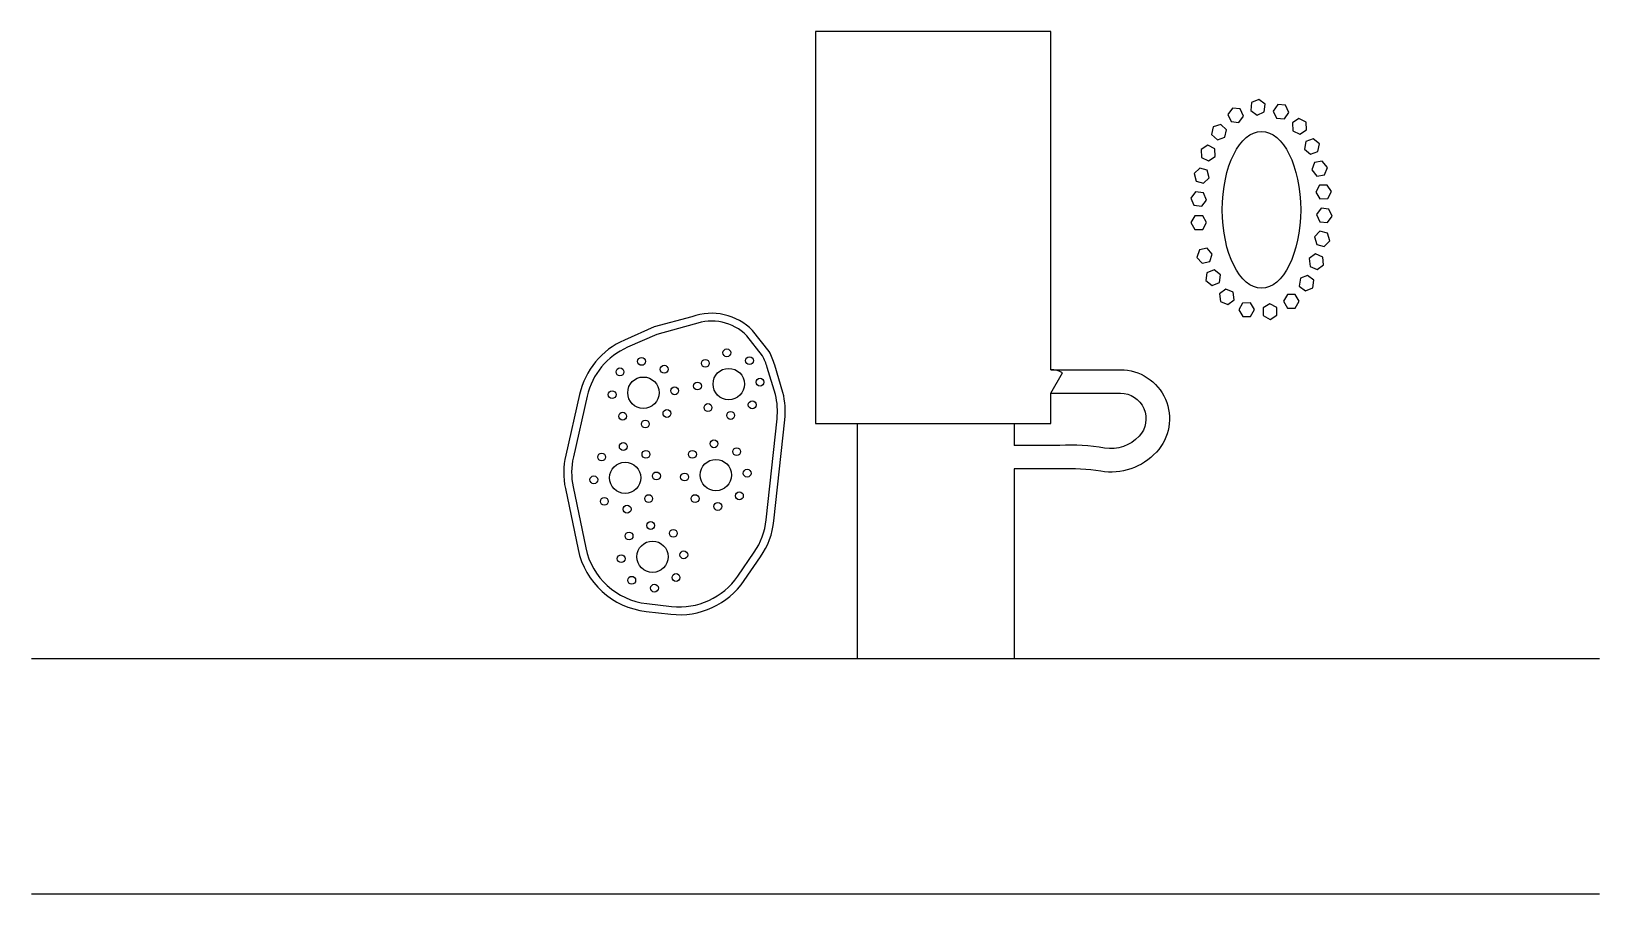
# Model space of a CAD drawing. Header units: inches. Extents: x 164 to 364, y 25 to 135.
import ezdxf

# ---------------------------------------------------------------- set-up
doc = ezdxf.new("R2010")
doc.units = ezdxf.units.IN
doc.header["$MEASUREMENT"] = 0

# ---------------------------------------------------------------- blocks, each defined once
blk = doc.blocks.new('*U2')
blk.add_lwpolyline([(0.02, 0.5), (-0.84, 1.03), (-1.72, 0.55), (-1.75, -0.45), (-0.9, -0.97), (-0.02, -0.5)], close=True)
blk = doc.blocks.new('*U3')
at = {"color": 0, "linetype": 'ByBlock', "lineweight": -2, "transparency": 16777216}
for p, rotation in [((321.2, 124.93), 355.6361403937098), ((318.29, 124.36), 26.05060664055519), ((324, 123.95), 326.793998486609), ((315.96, 122.5), 49.56112475577555), ((326.12, 121.85), 305.2708979528675), ((314.38, 119.96), 65.21477046842723), ((327.52, 119.2), 291.5477153326125), ((328.35, 116.33), 281.3350307004733), ((313.4, 117.13), 75.94343792233929), ((312.89, 114.18), 84.34186028545167), ((328.74, 113.35), 273.6892692350024), ((328.73, 110.36), 265.9215387400711), ((312.8, 111.18), 91.72285453824469), ((328.32, 107.39), 257.6863686739902), ((313.36, 106.93), 103.6617621590154), ((327.45, 104.52), 247.9111422218048), ((314.3, 104.09), 113.7749330671347), ((315.84, 101.53), 129.2762707561701), ((326.01, 101.9), 233.9378359273781), ((318.13, 99.61), 152.6163746833941), ((321.02, 98.95), 182.7672756417728), ((323.85, 99.84), 212.0109936717093)]:
    blk.add_blockref('*U2', p, dxfattribs=dict(at, rotation=rotation))
blk = doc.blocks.new('*U4')
blk.add_circle((0, 0), 0.5)
blk = doc.blocks.new('*U5')
at = {"color": 0, "linetype": 'ByBlock', "lineweight": -2, "transparency": 16777216}
for p, rotation in [((241.73, 92.6), 315), ((244.62, 91.6), 270), ((237.98, 88.36), 45), ((245.96, 88.85), 225), ((239.32, 85.61), 90.00000000000001), ((244.97, 85.96), 180), ((242.22, 84.61), 135)]:
    blk.add_blockref('*U4', p, dxfattribs=dict(at, rotation=rotation))
blk.add_blockref('*U4', (238.98, 91.26), dxfattribs=at)
blk = doc.blocks.new('*U6')
blk.add_circle((0, 0), 0.5)
blk = doc.blocks.new('*U8')
at = {"color": 0, "linetype": 'ByBlock', "lineweight": -2, "transparency": 16777216}
for p, rotation in [((241.73, 92.6), 315), ((244.62, 91.6), 270), ((237.98, 88.36), 45), ((245.96, 88.85), 225), ((239.32, 85.61), 90.00000000000001), ((244.97, 85.96), 180), ((242.22, 84.61), 135)]:
    blk.add_blockref('*U6', p, dxfattribs=dict(at, rotation=rotation))
blk.add_blockref('*U6', (238.98, 91.26), dxfattribs=at)
blk = doc.blocks.new('*U9')
blk.add_circle((0, 0), 0.5)
blk = doc.blocks.new('*U11')
at = {"color": 0, "linetype": 'ByBlock', "lineweight": -2, "transparency": 16777216}
for p, rotation in [((241.73, 92.6), 315), ((244.62, 91.6), 270), ((237.98, 88.36), 45), ((245.96, 88.85), 225), ((239.32, 85.61), 90.00000000000001), ((244.97, 85.96), 180), ((242.22, 84.61), 135)]:
    blk.add_blockref('*U9', p, dxfattribs=dict(at, rotation=rotation))
blk.add_blockref('*U9', (238.98, 91.26), dxfattribs=at)
blk = doc.blocks.new('*U12')
blk.add_circle((0, 0), 0.5)
blk = doc.blocks.new('*U14')
at = {"color": 0, "linetype": 'ByBlock', "lineweight": -2, "transparency": 16777216}
for p, rotation in [((241.73, 92.6), 315), ((244.62, 91.6), 270), ((237.98, 88.36), 45), ((245.96, 88.85), 225), ((239.32, 85.61), 90.00000000000001), ((244.97, 85.96), 180), ((242.22, 84.61), 135)]:
    blk.add_blockref('*U12', p, dxfattribs=dict(at, rotation=rotation))
blk.add_blockref('*U12', (238.98, 91.26), dxfattribs=at)
blk = doc.blocks.new('*U15')
blk.add_circle((0, 0), 0.5)
blk = doc.blocks.new('*U17')
at = {"color": 0, "linetype": 'ByBlock', "lineweight": -2, "transparency": 16777216}
for p, rotation in [((241.73, 92.6), 315), ((244.62, 91.6), 270), ((237.98, 88.36), 45), ((245.96, 88.85), 225), ((239.32, 85.61), 90.00000000000001), ((244.97, 85.96), 180), ((242.22, 84.61), 135)]:
    blk.add_blockref('*U15', p, dxfattribs=dict(at, rotation=rotation))
blk.add_blockref('*U15', (238.98, 91.26), dxfattribs=at)

msp = doc.modelspace()

# ---------------------------------------------------------------- linework, layer by layer
for p, q in [((293.92, 88.54), (295.42, 91.14)), ((269.25, 84.7), (269.25, 54.7)), ((289.25, 84.7), (289.25, 81.88)), ((289.25, 78.88), (289.25, 54.7)), ((163.92, 54.7), (363.92, 54.7)), ((163.92, 24.7), (363.92, 24.7))]:
    msp.add_line(p, q)
msp.add_lwpolyline([(293.92, 91.54), (293.92, 134.7), (263.92, 134.7), (263.92, 84.7), (293.92, 84.7), (293.92, 88.54)])
for points in [[(248.15, 98.3), (243.36, 97), (239.55, 95.33, 0.237573), (233.83, 88.39), (232.06, 80.63, 0.107656), (232.02, 76.37), (233.64, 68.61, 0.323852), (242.3, 60.71), (245.46, 60.35, 0.277721), (254.84, 64.64), (256.92, 67.69, 0.123739), (258.61, 72.26), (260, 85.16, 0.087312), (259.77, 88.62), (258.72, 92.13, 0.046902), (258.01, 93.86), (255.9, 96.54, 0.292016)], [(248.45, 97.35), (243.69, 96.05), (239.96, 94.41, 0.237573), (234.8, 88.17), (233.04, 80.41, 0.107656), (233, 76.58), (234.62, 68.81, 0.323852), (242.41, 61.71), (245.57, 61.35, 0.277721), (254.01, 65.21), (256.1, 68.25, 0.123739), (257.62, 72.37), (259.01, 85.27, 0.086617), (258.81, 88.36), (257.76, 91.84, 0.044335), (257.17, 93.32), (255.15, 95.88, 0.291355)]]:
    msp.add_lwpolyline(points, format="xyb", close=True)
for points in [[(293.92, 91.54), (302.8, 91.54, -0.654775), (307.39, 81.02, -0.251264), (300.29, 78.59, 0.053034), (295.15, 78.88), (289.25, 78.88)], [(293.92, 88.54), (302.8, 88.54, -0.654775), (305.19, 83.06, -0.251264), (300.78, 81.55, 0.052326), (295.08, 81.88), (289.25, 81.88)]]:
    msp.add_lwpolyline(points, format="xyb")
for centre in [(241.97, 88.61), (252.85, 89.71), (251.21, 78.1), (239.64, 77.75), (243.13, 67.68)]:
    msp.add_circle(centre, 2)
msp.add_arc((293.92, 88.54), 3, 60, 90)
msp.add_ellipse((320.79, 111.94), major_axis=(0, 10), ratio=0.5)

# ---------------------------------------------------------------- block references
for name, p in [('*U3', (0, 0)), ('*U8', (10.88, 1.1)), ('*U5', (0, 0)), ('*U11', (-2.33, -10.86)), ('*U17', (9.24, -10.51)), ('*U14', (1.16, -20.93))]:
    msp.add_blockref(name, p)

doc.saveas('drawing.dxf')
